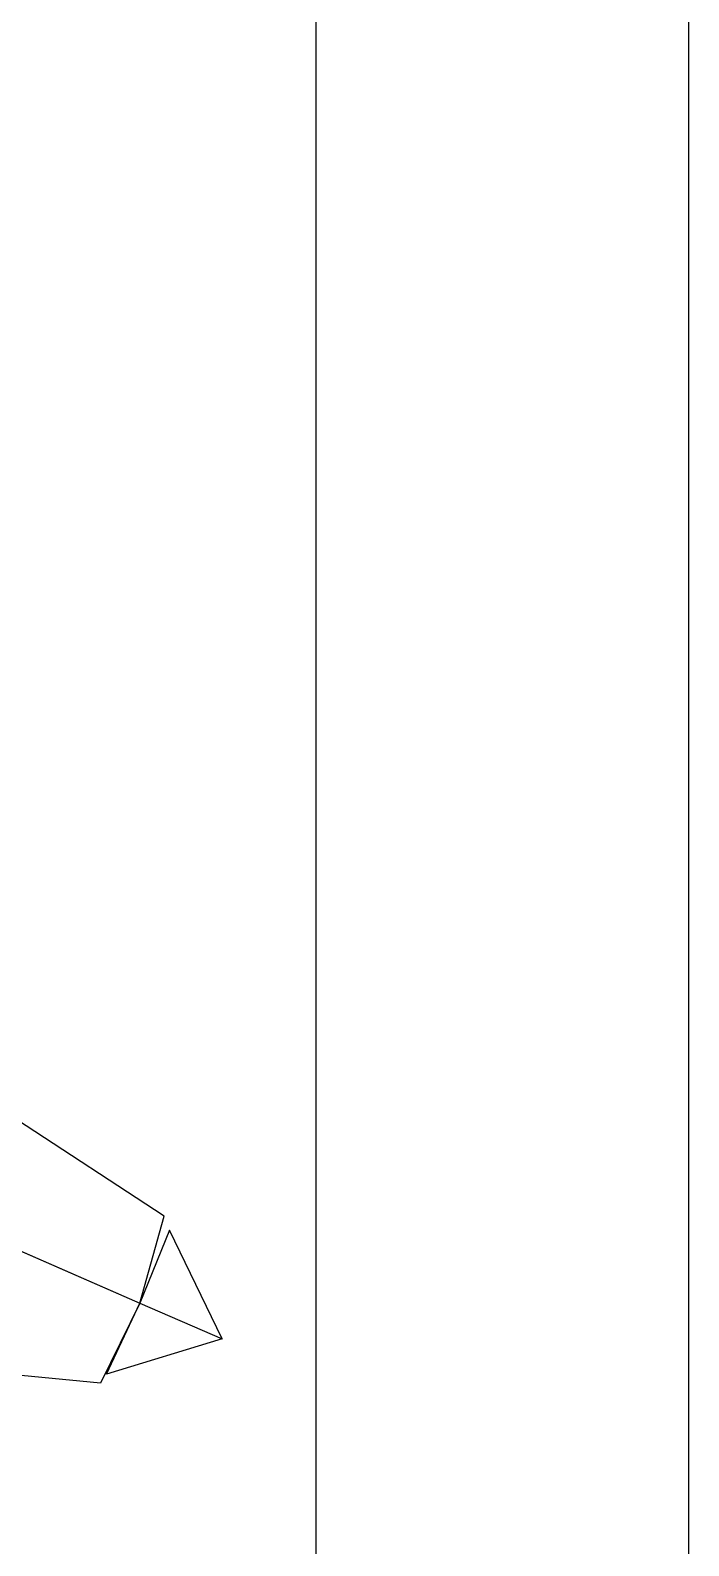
# Model space of a CAD drawing. Header units: inches. Extents: x 105.6 to 147.4, y 37.5 to 62.2.
# Drawn here: x 114.601 to 114.865, y 49.046 to 49.656 of the extents above; entities that cross this region are included whole.
import ezdxf

# ---------------------------------------------------------------- set-up
doc = ezdxf.new("R2010")
doc.units = ezdxf.units.IN
doc.header["$MEASUREMENT"] = 0
doc.layers.add('Paredes', color=5, linetype='Continuous')
doc.layers.add('TREE', color=72, linetype='Continuous')

# ---------------------------------------------------------------- blocks, each defined once
blk = doc.blocks.new('plantita')
at = {"layer": 'TREE'}
for points in [[(73.09494, 67.97027, -0.27268), (73.049, 67.99963, -0.2768), (73.06551, 68.07641, -0.23611), (73.13713, 68.04311, -0.22408)], [(73.09494, 67.97027, -0.27268), (73.049, 67.99963, -0.2768), (73.06551, 68.07641, -0.23611), (73.13713, 68.04311, -0.22408)], [(73.09494, 67.97027, -0.27268), (73.1459, 67.94958, -0.27376), (73.21475, 68.03222, -0.21439), (73.15296, 68.07042, -0.20585)], [(73.09494, 67.97027, -0.27268), (73.1459, 67.94958, -0.27376), (73.21475, 68.03222, -0.21439), (73.15296, 68.07042, -0.20585)], [(73.06754, 67.92296, -0.36737), (73.05414, 67.99532, -0.28742), (73.09494, 67.97027, -0.27268), (73.06754, 67.92296, -0.36737)], [(73.06754, 67.92296, -0.36737), (73.05414, 67.99532, -0.28742), (73.09494, 67.97027, -0.27268), (73.06754, 67.92296, -0.36737)], [(73.06754, 67.92296, -0.36737), (73.13698, 67.94734, -0.28742), (73.09494, 67.97027, -0.27268), (73.06754, 67.92296, -0.36737)], [(73.06754, 67.92296, -0.36737), (73.13698, 67.94734, -0.28742), (73.09494, 67.97027, -0.27268), (73.06754, 67.92296, -0.36737)]]:
    blk.add_3dface(points, dxfattribs=at)

msp = doc.modelspace()

# ---------------------------------------------------------------- linework, layer by layer
at = {"layer": 'Paredes', "color": 5}
for p, q in [((114.71549, 49.96241), (114.71549, 48.86241)), ((114.86549, 48.13557), (114.86549, 49.96241)), ((114.71549, 49.36241), (114.71549, 48.86241)), ((114.71549, 49.36241), (114.71549, 49.36241)), ((114.86549, 48.13557), (114.86549, 49.36241)), ((114.86549, 49.36241), (114.86549, 49.36241))]:
    msp.add_line(p, q, dxfattribs=at)

# ---------------------------------------------------------------- block references
at = {"xscale": 0.6599999999999924, "yscale": 0.6599999999999966, "zscale": 0.66, "rotation": 96.50826267560313}
msp.add_blockref('plantita', (164.68409, 6.29707, 0.01036), dxfattribs=at)

doc.saveas('drawing.dxf')
